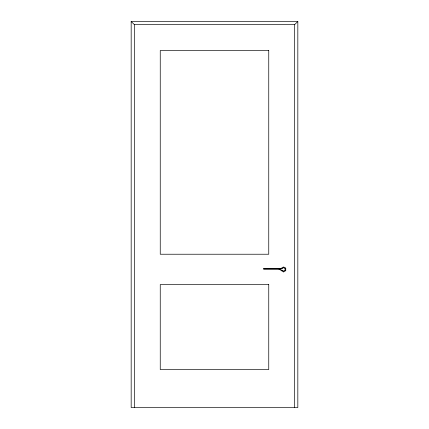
<?xml version="1.0" encoding="UTF-8"?>
<svg xmlns="http://www.w3.org/2000/svg" width="429" height="429" viewBox="0 0 429 429"><rect width="100%" height="100%" fill="white"/><g stroke="black" fill="none" stroke-linecap="round" stroke-linejoin="round"><path stroke-width="0.64" d="M294.648 407.55L294.648 24.625L297.828 21.45L131.172 21.45L131.172 407.55L297.828 407.55L297.828 21.45M281.928 267.819L283.017 267.192M263.722 268.527L282.057 268.527L283.564 267.653L285.076 268.527L285.076 270.27L283.564 271.139L282.057 270.27L279.016 269.396L263.722 269.396L263.722 268.42L281.874 268.42M282.057 270.27L281.381 270.661L283.564 271.922L285.752 270.661L285.752 268.136L284.111 267.192M285.076 268.527L285.752 268.136M131.172 21.45L134.352 24.625L294.648 24.625M279.016 269.396L281.874 270.372M281.381 268.136L282.057 268.527M285.076 270.27L285.752 270.661M283.564 266.876L283.564 267.653M283.564 271.139L283.564 271.922M134.352 24.625L134.352 407.55M268.752 50.525L160.248 50.525L160.248 254.231L268.752 254.231L268.752 50.525M268.752 284.566L160.248 284.566L160.248 369.53L268.752 369.53L268.752 284.566"/></g></svg>
